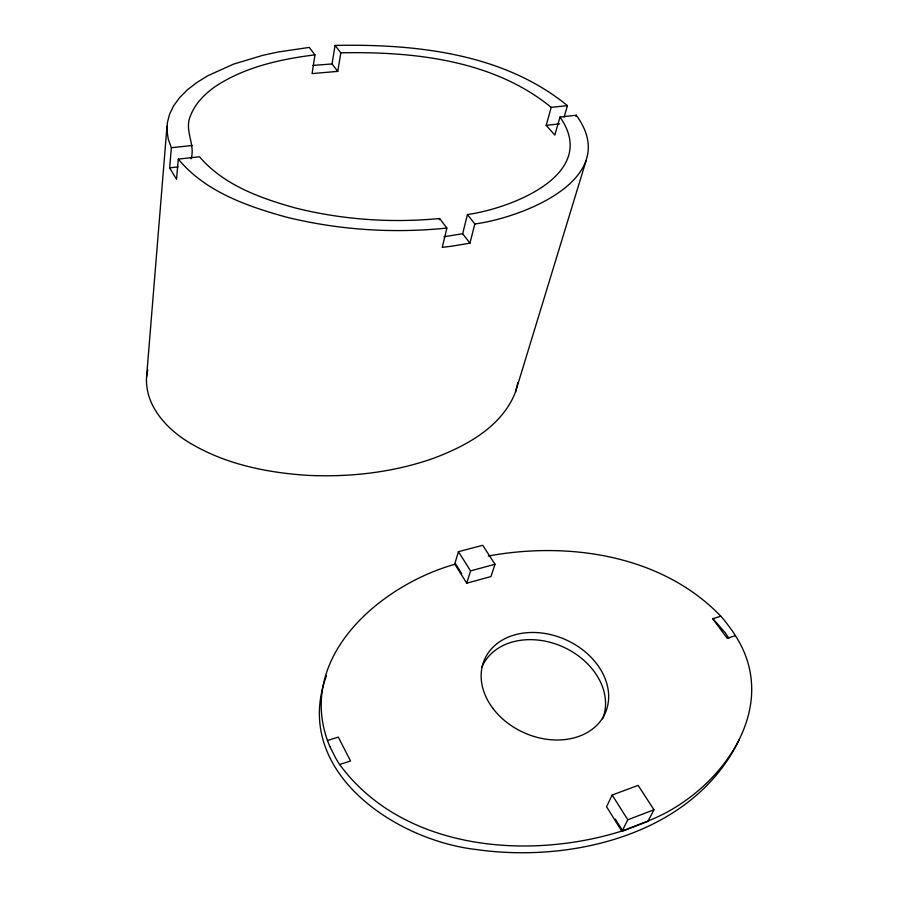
<?xml version="1.0" encoding="UTF-8"?>
<svg xmlns="http://www.w3.org/2000/svg" width="898" height="898" viewBox="0 0 898 898"><rect width="100%" height="100%" fill="white"/><g stroke="black" fill="none" stroke-linecap="round" stroke-linejoin="round"><path stroke-width="1.35" d="M586.057 160.843L515.474 392.123C501.859 426.864 466.253 446.059 433.105 458.44C393.111 472.438 350.31 477.332 308.104 475.368C265.55 472.707 222.109 463.581 185.729 440.413C164.491 426.539 144.926 404.078 146.554 377.16L167.006 126.135M474.817 223.984C522.715 217.529 622.797 178.747 576.247 115.247L559.993 117.032C600.324 174.605 510.423 208.516 467.443 214.555L474.817 223.984L469.935 243.167L452.02 246.142L442.243 247.388L446.878 228.058L439.605 218.506C391.506 223.153 342.576 219.774 295.678 208.055C260.689 198.323 223.759 185.213 199.502 156.768L178.298 159.103L176.502 179.263L169.655 167.836L171.361 147.721L168.353 139.482L166.994 131.041L167.398 122.51L169.643 114.001L173.763 105.616L179.746 97.489L187.514 89.721L196.965 82.425L207.932 75.668L233.626 64.095L262.833 55.328L278.167 52.005L309.271 47.403L314.951 54.857L312.089 73.591L337.749 71.38L340.825 52.802L335.055 45.416C415.044 43.822 503.396 53.15 567.413 105.638L564.112 117.155M191.173 158.811C195.54 144.107 183.742 129.986 190.69 115.326C195.259 103.472 204.531 94.245 214.667 86.938C244.301 67.103 280.053 59.212 314.951 54.857M146.554 377.16L147.777 369.65M337.749 71.38L332.047 63.96L335.055 45.416M439.324 219.718L439.605 218.506M469.935 243.167L462.661 233.716L467.443 214.555M515.474 392.123L517.933 382.425M559.993 117.032L554.852 135.082L546.209 125.372L551.226 107.356C493.226 59.863 413.26 51.388 340.825 52.802M575.91 116.381L576.247 115.247M458.429 551.686L454.736 564.034L466.724 583.206L490.993 576.527L495 564.27L482.709 545.299L458.429 551.686L470.563 570.892L466.724 583.206M326.468 675.812C291.244 770.484 394.649 840.427 476.86 849.609C572.801 863.124 693.402 834.13 739.043 740.008M612.167 795.022L606.532 806.73L621.955 831.402L647.918 821.367L653.946 809.772L638.152 785.368L612.167 795.022L627.803 819.784L621.955 831.402M647.413 821.199L647.671 821.086C718.074 794.079 783 709.42 735.395 635.638A123.004 90.496 26.5 0 0 732.117 630.564L724.877 620.911A123.004 90.496 26.5 0 0 720.802 616.196C662.095 554.998 568.737 541.247 488.344 556.008M646.886 821.423L622.662 830.785L615.343 819.099M627.803 819.784L653.946 809.772M329.936 746.687L335.975 758.608A129.963 105.223 20.2 0 0 339.646 764.524L350.534 760.976L338.288 737.09L327.478 740.502C297.406 655.708 381.268 584.991 454.882 564.27L455.679 564.023L461.729 573.687M735.395 635.638L727.223 638.298L712.675 618.767L720.802 616.196M621.764 831.088C527.238 860.711 402.349 849.912 339.646 764.524M470.563 570.892L495 564.27M462.661 233.716L443.96 236.746M169.655 167.836L178.006 166.893M546.209 125.372L559.6 123.868M171.361 147.721L192.441 145.476M551.226 107.356L567.413 105.638M312.852 65.419L332.047 63.96M446.878 228.058C392.965 233.626 338.041 229.989 285.429 216.878C246.378 206.001 204.901 191.375 178.298 159.103M712.776 618.498L725.124 632.619L728.794 638.13M329.914 746.631A129.963 105.223 20.2 0 1 327.444 740.446M481.822 667.27A65.689 50.939 24.2 0 1 561.508 646.234A65.689 50.939 24.2 0 1 602.648 718.804M492.822 708.264A66.025 50.962 24.1 0 0 602.816 717.67A66.025 50.962 24.1 0 0 539.092 632.742A66.025 50.962 24.1 0 0 492.822 708.264"/></g></svg>
